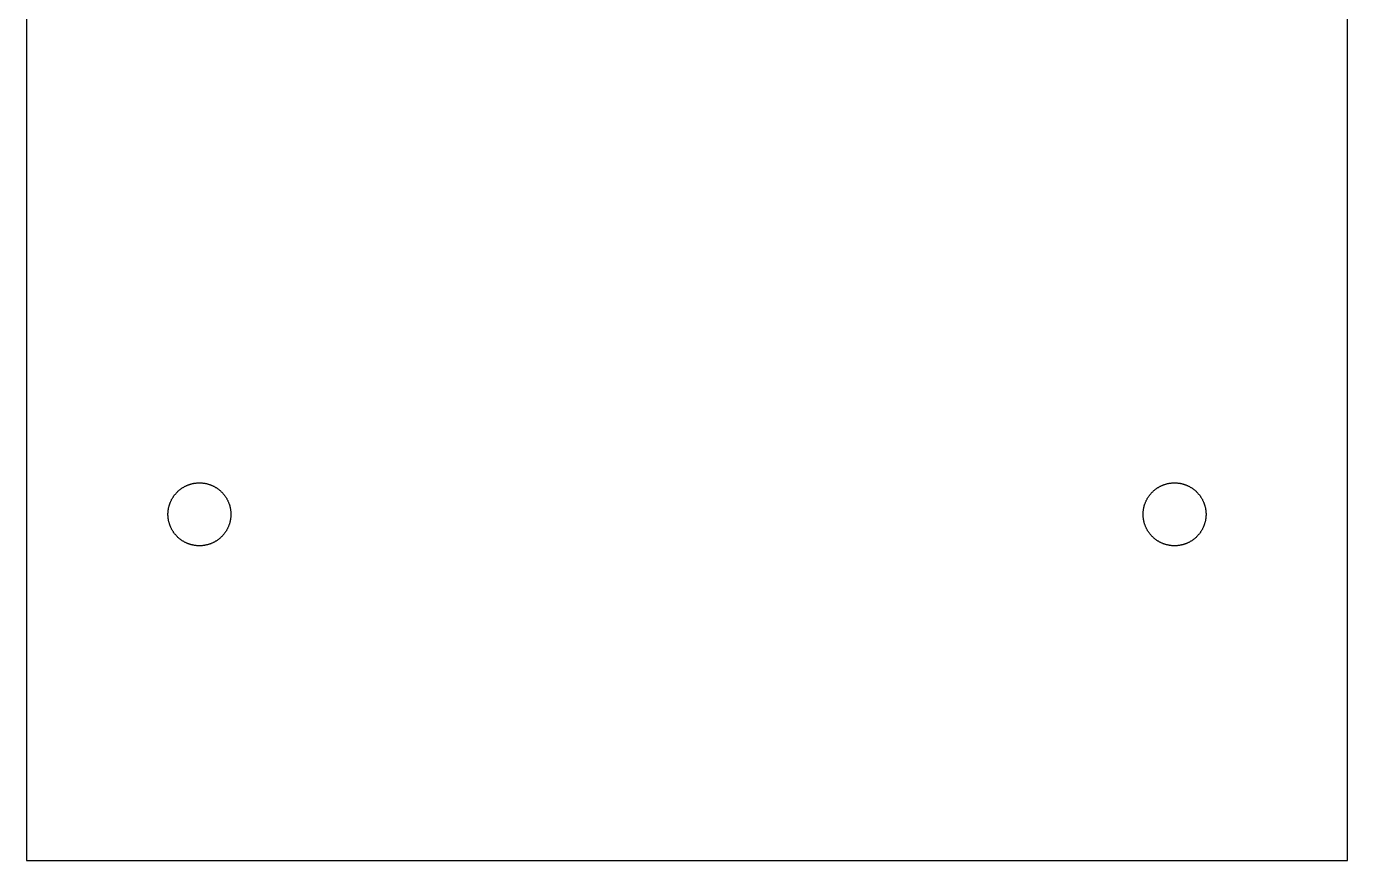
# Model space of a CAD drawing. Header units: metres. Extents: x 0 to 84, y 0 to 106.
# Drawn here: x 0 to 84, y 0 to 53 of the extents above; entities that cross this region are included whole.
import ezdxf

# ---------------------------------------------------------------- set-up
doc = ezdxf.new("R2010")
doc.units = ezdxf.units.M

msp = doc.modelspace()

# ---------------------------------------------------------------- linework, layer by layer
for p, q in [((0, 106), (0, 0)), ((84, 0), (84, 106)), ((9.68788, 23.5094), (9.71442, 23.5321)), ((9.71442, 23.5321), (9.74135, 23.5543)), ((9.74135, 23.5543), (9.76868, 23.576)), ((9.76868, 23.576), (9.79636, 23.5973)), ((9.79636, 23.5973), (9.82442, 23.618)), ((9.82442, 23.618), (9.85284, 23.6383)), ((9.85284, 23.6383), (9.88161, 23.6581)), ((9.88161, 23.6581), (9.91072, 23.6773)), ((9.91072, 23.6773), (9.94016, 23.6961)), ((9.94016, 23.6961), (9.96991, 23.7143)), ((9.96991, 23.7143), (10, 23.732)), ((10, 23.732), (10.0304, 23.7492)), ((10.0304, 23.7492), (10.0611, 23.7659)), ((10.0611, 23.7659), (10.092, 23.782)), ((10.092, 23.782), (10.1232, 23.7976)), ((10.1232, 23.7976), (10.1548, 23.8126)), ((10.1548, 23.8126), (10.1865, 23.8271)), ((10.1865, 23.8271), (10.2185, 23.841)), ((10.2185, 23.841), (10.2508, 23.8544)), ((10.2508, 23.8544), (10.2832, 23.8672)), ((10.2832, 23.8672), (10.3159, 23.8794)), ((10.3159, 23.8794), (10.3489, 23.891)), ((10.3489, 23.891), (10.382, 23.9021)), ((10.382, 23.9021), (10.4153, 23.9126)), ((10.4153, 23.9126), (10.4487, 23.9225)), ((10.4487, 23.9225), (10.4824, 23.9318)), ((10.4824, 23.9318), (10.5161, 23.9406)), ((10.5161, 23.9406), (10.5501, 23.9487)), ((10.5501, 23.9487), (10.5842, 23.9563)), ((10.5842, 23.9563), (10.6184, 23.9632)), ((10.6184, 23.9632), (10.6527, 23.9696)), ((10.6527, 23.9696), (10.6871, 23.9754)), ((10.6871, 23.9754), (10.7216, 23.9805)), ((10.7216, 23.9805), (10.7563, 23.9851)), ((10.7563, 23.9851), (10.7909, 23.989)), ((10.7909, 23.989), (10.8257, 23.9924)), ((10.8257, 23.9924), (10.8605, 23.9951)), ((10.8605, 23.9951), (10.8953, 23.9973)), ((10.8953, 23.9973), (10.9302, 23.9988)), ((10.9302, 23.9988), (10.9651, 23.9997)), ((10.9651, 23.9997), (11, 24)), ((11, 24), (11.0349, 23.9997)), ((11.0349, 23.9997), (11.0698, 23.9988)), ((11.0698, 23.9988), (11.1047, 23.9973)), ((11.1047, 23.9973), (11.1395, 23.9951)), ((11.1395, 23.9951), (11.1743, 23.9924)), ((11.1743, 23.9924), (11.209, 23.989)), ((11.209, 23.989), (11.2437, 23.9851)), ((11.2437, 23.9851), (11.2783, 23.9805)), ((11.2783, 23.9805), (11.3129, 23.9754)), ((11.3129, 23.9754), (11.3473, 23.9696)), ((11.3473, 23.9696), (11.3816, 23.9632)), ((11.3816, 23.9632), (11.4158, 23.9563)), ((11.4158, 23.9563), (11.4499, 23.9487)), ((11.4499, 23.9487), (11.4838, 23.9406)), ((11.4838, 23.9406), (11.5176, 23.9318)), ((11.5176, 23.9318), (11.5513, 23.9225)), ((11.5513, 23.9225), (11.5847, 23.9126)), ((11.5847, 23.9126), (11.618, 23.9021)), ((11.618, 23.9021), (11.6511, 23.891)), ((11.6511, 23.891), (11.684, 23.8794)), ((11.684, 23.8794), (11.7167, 23.8672)), ((11.7167, 23.8672), (11.7492, 23.8544)), ((11.7492, 23.8544), (11.7814, 23.841)), ((11.7814, 23.841), (11.8135, 23.8271)), ((11.8135, 23.8271), (11.8452, 23.8126)), ((11.8452, 23.8126), (11.8767, 23.7976)), ((11.8767, 23.7976), (11.908, 23.782)), ((11.908, 23.782), (11.9389, 23.7659)), ((11.9389, 23.7659), (11.9696, 23.7492)), ((11.9696, 23.7492), (12, 23.732)), ((12, 23.732), (12.0301, 23.7143)), ((12.0301, 23.7143), (12.0598, 23.6961)), ((12.0598, 23.6961), (12.0893, 23.6773)), ((12.0893, 23.6773), (12.1184, 23.6581)), ((12.1184, 23.6581), (12.1471, 23.6383)), ((12.1471, 23.6383), (12.1756, 23.618)), ((12.1756, 23.618), (12.2036, 23.5973)), ((12.2036, 23.5973), (12.2313, 23.576)), ((12.2313, 23.576), (12.2586, 23.5543)), ((12.2586, 23.5543), (12.2856, 23.5321)), ((12.2856, 23.5321), (12.3121, 23.5094)), ((71.6879, 23.5094), (71.7144, 23.5321)), ((71.7144, 23.5321), (71.7413, 23.5543)), ((71.7413, 23.5543), (71.7687, 23.576)), ((71.7687, 23.576), (71.7964, 23.5973)), ((71.7964, 23.5973), (71.8244, 23.618)), ((71.8244, 23.618), (71.8528, 23.6383)), ((71.8528, 23.6383), (71.8816, 23.6581)), ((71.8816, 23.6581), (71.9107, 23.6773)), ((71.9107, 23.6773), (71.9402, 23.6961)), ((71.9402, 23.6961), (71.9699, 23.7143)), ((71.9699, 23.7143), (72, 23.732)), ((72, 23.732), (72.0304, 23.7492)), ((72.0304, 23.7492), (72.0611, 23.7659)), ((72.0611, 23.7659), (72.092, 23.782)), ((72.092, 23.782), (72.1233, 23.7976)), ((72.1233, 23.7976), (72.1548, 23.8126)), ((72.1548, 23.8126), (72.1865, 23.8271)), ((72.1865, 23.8271), (72.2185, 23.841)), ((72.2185, 23.841), (72.2508, 23.8544)), ((72.2508, 23.8544), (72.2833, 23.8672)), ((72.2833, 23.8672), (72.3159, 23.8794)), ((72.3159, 23.8794), (72.3489, 23.891)), ((72.3489, 23.891), (72.382, 23.9021)), ((72.382, 23.9021), (72.4153, 23.9126)), ((72.4153, 23.9126), (72.4487, 23.9225)), ((72.4487, 23.9225), (72.4824, 23.9318)), ((72.4824, 23.9318), (72.5162, 23.9406)), ((72.5162, 23.9406), (72.5501, 23.9487)), ((72.5501, 23.9487), (72.5842, 23.9563)), ((72.5842, 23.9563), (72.6184, 23.9632)), ((72.6184, 23.9632), (72.6527, 23.9696)), ((72.6527, 23.9696), (72.6871, 23.9754)), ((72.6871, 23.9754), (72.7216, 23.9805)), ((72.7216, 23.9805), (72.7563, 23.9851)), ((72.7563, 23.9851), (72.7909, 23.989)), ((72.7909, 23.989), (72.8257, 23.9924)), ((72.8257, 23.9924), (72.8605, 23.9951)), ((72.8605, 23.9951), (72.8953, 23.9973)), ((72.8953, 23.9973), (72.9302, 23.9988)), ((72.9302, 23.9988), (72.9651, 23.9997)), ((72.9651, 23.9997), (73, 24)), ((73, 24), (73.0349, 23.9997)), ((73.0349, 23.9997), (73.0698, 23.9988)), ((73.0698, 23.9988), (73.1047, 23.9973)), ((73.1047, 23.9973), (73.1395, 23.9951)), ((73.1395, 23.9951), (73.1743, 23.9924)), ((73.1743, 23.9924), (73.2091, 23.989)), ((73.2091, 23.989), (73.2437, 23.9851)), ((73.2437, 23.9851), (73.2783, 23.9805)), ((73.2783, 23.9805), (73.3129, 23.9754)), ((73.3129, 23.9754), (73.3473, 23.9696)), ((73.3473, 23.9696), (73.3816, 23.9632)), ((73.3816, 23.9632), (73.4158, 23.9563)), ((73.4158, 23.9563), (73.4499, 23.9487)), ((73.4499, 23.9487), (73.4838, 23.9406)), ((73.4838, 23.9406), (73.5176, 23.9318)), ((73.5176, 23.9318), (73.5513, 23.9225)), ((73.5513, 23.9225), (73.5847, 23.9126)), ((73.5847, 23.9126), (73.618, 23.9021)), ((73.618, 23.9021), (73.6511, 23.891)), ((73.6511, 23.891), (73.684, 23.8794)), ((73.684, 23.8794), (73.7167, 23.8672)), ((73.7167, 23.8672), (73.7492, 23.8544)), ((73.7492, 23.8544), (73.7815, 23.841)), ((73.7815, 23.841), (73.8135, 23.8271)), ((73.8135, 23.8271), (73.8452, 23.8126)), ((73.8452, 23.8126), (73.8767, 23.7976)), ((73.8767, 23.7976), (73.908, 23.782)), ((73.908, 23.782), (73.9389, 23.7659)), ((73.9389, 23.7659), (73.9696, 23.7492)), ((73.9696, 23.7492), (74, 23.732)), ((74, 23.732), (74.0301, 23.7143)), ((74.0301, 23.7143), (74.0598, 23.6961)), ((74.0598, 23.6961), (74.0893, 23.6773)), ((74.0893, 23.6773), (74.1184, 23.6581)), ((74.1184, 23.6581), (74.1472, 23.6383)), ((74.1472, 23.6383), (74.1756, 23.618)), ((74.1756, 23.618), (74.2036, 23.5973)), ((74.2036, 23.5973), (74.2313, 23.576)), ((74.2313, 23.576), (74.2586, 23.5543)), ((74.2586, 23.5543), (74.2856, 23.5321)), ((74.2856, 23.5321), (74.3121, 23.5094)), ((9.10895, 22.6511), (9.12061, 22.684)), ((9.12061, 22.684), (9.13283, 22.7167)), ((9.13283, 22.7167), (9.14563, 22.7492)), ((9.14563, 22.7492), (9.15898, 22.7814)), ((9.15898, 22.7814), (9.1729, 22.8135)), ((9.1729, 22.8135), (9.18738, 22.8452)), ((9.18738, 22.8452), (9.20241, 22.8767)), ((9.20241, 22.8767), (9.21797, 22.908)), ((9.21797, 22.908), (9.2341, 22.9389)), ((9.2341, 22.9389), (9.25075, 22.9696)), ((9.25075, 22.9696), (9.26794, 23)), ((9.26794, 23), (9.28566, 23.0301)), ((9.28566, 23.0301), (9.30389, 23.0598)), ((9.30389, 23.0598), (9.32265, 23.0893)), ((9.32265, 23.0893), (9.34192, 23.1184)), ((9.34192, 23.1184), (9.36169, 23.1471)), ((9.36169, 23.1471), (9.38196, 23.1756)), ((9.38196, 23.1756), (9.40273, 23.2036)), ((9.40273, 23.2036), (9.42397, 23.2313)), ((9.42397, 23.2313), (9.44569, 23.2586)), ((9.44569, 23.2586), (9.46791, 23.2856)), ((9.46791, 23.2856), (9.49057, 23.3121)), ((9.49057, 23.3121), (9.5137, 23.3383)), ((9.5137, 23.3383), (9.53729, 23.364)), ((9.53729, 23.364), (9.56131, 23.3893)), ((9.56131, 23.3893), (9.58578, 23.4142)), ((9.58578, 23.4142), (9.61067, 23.4387)), ((9.61067, 23.4387), (9.636, 23.4627)), ((9.636, 23.4627), (9.66173, 23.4863)), ((9.66173, 23.4863), (9.68788, 23.5094)), ((12.3121, 23.5094), (12.3383, 23.4863)), ((12.3383, 23.4863), (12.364, 23.4627)), ((12.364, 23.4627), (12.3893, 23.4387)), ((12.3893, 23.4387), (12.4142, 23.4142)), ((12.4142, 23.4142), (12.4387, 23.3893)), ((12.4387, 23.3893), (12.4627, 23.364)), ((12.4627, 23.364), (12.4863, 23.3383)), ((12.4863, 23.3383), (12.5094, 23.3121)), ((12.5094, 23.3121), (12.5321, 23.2856)), ((12.5321, 23.2856), (12.5543, 23.2586)), ((12.5543, 23.2586), (12.576, 23.2313)), ((12.576, 23.2313), (12.5973, 23.2036)), ((12.5973, 23.2036), (12.618, 23.1756)), ((12.618, 23.1756), (12.6383, 23.1471)), ((12.6383, 23.1471), (12.6581, 23.1184)), ((12.6581, 23.1184), (12.6773, 23.0893)), ((12.6773, 23.0893), (12.6961, 23.0598)), ((12.6961, 23.0598), (12.7143, 23.0301)), ((12.7143, 23.0301), (12.732, 23)), ((12.732, 23), (12.7492, 22.9696)), ((12.7492, 22.9696), (12.7659, 22.9389)), ((12.7659, 22.9389), (12.782, 22.908)), ((12.782, 22.908), (12.7976, 22.8767)), ((12.7976, 22.8767), (12.8126, 22.8452)), ((12.8126, 22.8452), (12.8271, 22.8135)), ((12.8271, 22.8135), (12.841, 22.7814)), ((12.841, 22.7814), (12.8544, 22.7492)), ((12.8544, 22.7492), (12.8672, 22.7167)), ((12.8672, 22.7167), (12.8794, 22.684)), ((12.8794, 22.684), (12.891, 22.6511)), ((71.109, 22.6511), (71.1206, 22.684)), ((71.1206, 22.684), (71.1328, 22.7167)), ((71.1328, 22.7167), (71.1456, 22.7492)), ((71.1456, 22.7492), (71.159, 22.7814)), ((71.159, 22.7814), (71.1729, 22.8135)), ((71.1729, 22.8135), (71.1874, 22.8452)), ((71.1874, 22.8452), (71.2024, 22.8767)), ((71.2024, 22.8767), (71.218, 22.908)), ((71.218, 22.908), (71.2341, 22.9389)), ((71.2341, 22.9389), (71.2508, 22.9696)), ((71.2508, 22.9696), (71.2679, 23)), ((71.2679, 23), (71.2857, 23.0301)), ((71.2857, 23.0301), (71.3039, 23.0598)), ((71.3039, 23.0598), (71.3227, 23.0893)), ((71.3227, 23.0893), (71.3419, 23.1184)), ((71.3419, 23.1184), (71.3617, 23.1471)), ((71.3617, 23.1471), (71.382, 23.1756)), ((71.382, 23.1756), (71.4027, 23.2036)), ((71.4027, 23.2036), (71.424, 23.2313)), ((71.424, 23.2313), (71.4457, 23.2586)), ((71.4457, 23.2586), (71.4679, 23.2856)), ((71.4679, 23.2856), (71.4906, 23.3121)), ((71.4906, 23.3121), (71.5137, 23.3383)), ((71.5137, 23.3383), (71.5373, 23.364)), ((71.5373, 23.364), (71.5613, 23.3893)), ((71.5613, 23.3893), (71.5858, 23.4142)), ((71.5858, 23.4142), (71.6107, 23.4387)), ((71.6107, 23.4387), (71.636, 23.4627)), ((71.636, 23.4627), (71.6617, 23.4863)), ((71.6617, 23.4863), (71.6879, 23.5094)), ((74.3121, 23.5094), (74.3383, 23.4863)), ((74.3383, 23.4863), (74.364, 23.4627)), ((74.364, 23.4627), (74.3893, 23.4387)), ((74.3893, 23.4387), (74.4142, 23.4142)), ((74.4142, 23.4142), (74.4387, 23.3893)), ((74.4387, 23.3893), (74.4627, 23.364)), ((74.4627, 23.364), (74.4863, 23.3383)), ((74.4863, 23.3383), (74.5094, 23.3121)), ((74.5094, 23.3121), (74.5321, 23.2856)), ((74.5321, 23.2856), (74.5543, 23.2586)), ((74.5543, 23.2586), (74.576, 23.2313)), ((74.576, 23.2313), (74.5973, 23.2036)), ((74.5973, 23.2036), (74.618, 23.1756)), ((74.618, 23.1756), (74.6383, 23.1471)), ((74.6383, 23.1471), (74.6581, 23.1184)), ((74.6581, 23.1184), (74.6773, 23.0893)), ((74.6773, 23.0893), (74.6961, 23.0598)), ((74.6961, 23.0598), (74.7143, 23.0301)), ((74.7143, 23.0301), (74.732, 23)), ((74.732, 23), (74.7492, 22.9696)), ((74.7492, 22.9696), (74.7659, 22.9389)), ((74.7659, 22.9389), (74.782, 22.908)), ((74.782, 22.908), (74.7976, 22.8767)), ((74.7976, 22.8767), (74.8126, 22.8452)), ((74.8126, 22.8452), (74.8271, 22.8135)), ((74.8271, 22.8135), (74.841, 22.7814)), ((74.841, 22.7814), (74.8544, 22.7492)), ((74.8544, 22.7492), (74.8672, 22.7167)), ((74.8672, 22.7167), (74.8794, 22.684)), ((74.8794, 22.684), (74.891, 22.6511)), ((9, 22), (9.00029, 22.0349)), ((9.00029, 21.9651), (9, 22)), ((9.00029, 22.0349), (9.00121, 22.0698)), ((9.00121, 21.9302), (9.00029, 21.9651)), ((9.00121, 22.0698), (9.00273, 22.1047)), ((9.00273, 21.8953), (9.00121, 21.9302)), ((9.00273, 22.1047), (9.00487, 22.1395)), ((9.00487, 21.8605), (9.00273, 21.8953)), ((9.00487, 22.1395), (9.0076, 22.1743)), ((9.0076, 21.8257), (9.00487, 21.8605)), ((9.0076, 22.1743), (9.01096, 22.209)), ((9.01096, 22.209), (9.01489, 22.2437)), ((9.01489, 22.2437), (9.01945, 22.2783)), ((9.01945, 22.2783), (9.02461, 22.3129)), ((9.02461, 22.3129), (9.03038, 22.3473)), ((9.03038, 22.3473), (9.03674, 22.3816)), ((9.03674, 22.3816), (9.0437, 22.4158)), ((9.0437, 22.4158), (9.05125, 22.4499)), ((9.05125, 22.4499), (9.0594, 22.4838)), ((9.0594, 22.4838), (9.06815, 22.5176)), ((9.06815, 22.5176), (9.07747, 22.5513)), ((9.07747, 22.5513), (9.08739, 22.5847)), ((9.08739, 22.5847), (9.09789, 22.618)), ((9.09789, 22.618), (9.10895, 22.6511)), ((12.891, 22.6511), (12.9021, 22.618)), ((12.9021, 22.618), (12.9126, 22.5847)), ((12.9126, 22.5847), (12.9225, 22.5513)), ((12.9225, 22.5513), (12.9318, 22.5176)), ((12.9318, 22.5176), (12.9406, 22.4838)), ((12.9406, 22.4838), (12.9487, 22.4499)), ((12.9487, 22.4499), (12.9563, 22.4158)), ((12.9563, 22.4158), (12.9632, 22.3816)), ((12.9632, 22.3816), (12.9696, 22.3473)), ((12.9696, 22.3473), (12.9754, 22.3129)), ((12.9754, 22.3129), (12.9805, 22.2783)), ((12.9805, 22.2783), (12.9851, 22.2437)), ((12.9851, 22.2437), (12.989, 22.209)), ((12.989, 22.209), (12.9924, 22.1743)), ((12.9924, 22.1743), (12.9951, 22.1395)), ((12.9951, 21.8605), (12.9924, 21.8257)), ((12.9951, 22.1395), (12.9973, 22.1047)), ((12.9973, 21.8953), (12.9951, 21.8605)), ((12.9973, 22.1047), (12.9988, 22.0698)), ((12.9988, 21.9302), (12.9973, 21.8953)), ((12.9988, 22.0698), (12.9997, 22.0349)), ((12.9997, 21.9651), (12.9988, 21.9302)), ((12.9997, 22.0349), (13, 22)), ((13, 22), (12.9997, 21.9651)), ((71, 22), (71.0003, 22.0349)), ((71.0003, 21.9651), (71, 22)), ((71.0003, 22.0349), (71.0012, 22.0698)), ((71.0012, 21.9302), (71.0003, 21.9651)), ((71.0012, 22.0698), (71.0027, 22.1047)), ((71.0027, 21.8953), (71.0012, 21.9302)), ((71.0027, 22.1047), (71.0049, 22.1395)), ((71.0049, 21.8605), (71.0027, 21.8953)), ((71.0049, 22.1395), (71.0076, 22.1743)), ((71.0076, 21.8257), (71.0049, 21.8605)), ((71.0076, 22.1743), (71.011, 22.209)), ((71.011, 22.209), (71.0149, 22.2437)), ((71.0149, 22.2437), (71.0195, 22.2783)), ((71.0195, 22.2783), (71.0246, 22.3129)), ((71.0246, 22.3129), (71.0304, 22.3473)), ((71.0304, 22.3473), (71.0367, 22.3816)), ((71.0367, 22.3816), (71.0437, 22.4158)), ((71.0437, 22.4158), (71.0513, 22.4499)), ((71.0513, 22.4499), (71.0594, 22.4838)), ((71.0594, 22.4838), (71.0681, 22.5176)), ((71.0681, 22.5176), (71.0775, 22.5513)), ((71.0775, 22.5513), (71.0874, 22.5847)), ((71.0874, 22.5847), (71.0979, 22.618)), ((71.0979, 22.618), (71.109, 22.6511)), ((74.891, 22.6511), (74.9021, 22.618)), ((74.9021, 22.618), (74.9126, 22.5847)), ((74.9126, 22.5847), (74.9225, 22.5513)), ((74.9225, 22.5513), (74.9319, 22.5176)), ((74.9319, 22.5176), (74.9406, 22.4838)), ((74.9406, 22.4838), (74.9487, 22.4499)), ((74.9487, 22.4499), (74.9563, 22.4158)), ((74.9563, 22.4158), (74.9633, 22.3816)), ((74.9633, 22.3816), (74.9696, 22.3473)), ((74.9696, 22.3473), (74.9754, 22.3129)), ((74.9754, 22.3129), (74.9805, 22.2783)), ((74.9805, 22.2783), (74.9851, 22.2437)), ((74.9851, 22.2437), (74.989, 22.209)), ((74.989, 22.209), (74.9924, 22.1743)), ((74.9924, 22.1743), (74.9951, 22.1395)), ((74.9951, 21.8605), (74.9924, 21.8257)), ((74.9951, 22.1395), (74.9973, 22.1047)), ((74.9973, 21.8953), (74.9951, 21.8605)), ((74.9973, 22.1047), (74.9988, 22.0698)), ((74.9988, 21.9302), (74.9973, 21.8953)), ((74.9988, 22.0698), (74.9997, 22.0349)), ((74.9997, 21.9651), (74.9988, 21.9302)), ((74.9997, 22.0349), (75, 22)), ((75, 22), (74.9997, 21.9651)), ((9.01096, 21.7909), (9.0076, 21.8257)), ((9.01489, 21.7563), (9.01096, 21.7909)), ((9.01945, 21.7216), (9.01489, 21.7563)), ((9.02461, 21.6871), (9.01945, 21.7216)), ((9.03038, 21.6527), (9.02461, 21.6871)), ((9.03674, 21.6184), (9.03038, 21.6527)), ((9.0437, 21.5842), (9.03674, 21.6184)), ((9.05125, 21.5501), (9.0437, 21.5842)), ((9.0594, 21.5161), (9.05125, 21.5501)), ((9.06815, 21.4824), (9.0594, 21.5161)), ((9.07747, 21.4487), (9.06815, 21.4824)), ((9.08739, 21.4153), (9.07747, 21.4487)), ((9.09789, 21.382), (9.08739, 21.4153)), ((9.10895, 21.3489), (9.09789, 21.382)), ((9.12061, 21.3159), (9.10895, 21.3489)), ((9.13283, 21.2833), (9.12061, 21.3159)), ((9.14563, 21.2508), (9.13283, 21.2833)), ((9.15898, 21.2185), (9.14563, 21.2508)), ((9.1729, 21.1865), (9.15898, 21.2185)), ((9.18738, 21.1548), (9.1729, 21.1865)), ((9.20241, 21.1232), (9.18738, 21.1548)), ((9.21797, 21.092), (9.20241, 21.1232)), ((9.2341, 21.0611), (9.21797, 21.092)), ((9.25075, 21.0304), (9.2341, 21.0611)), ((9.26794, 21), (9.25075, 21.0304)), ((9.28566, 20.9699), (9.26794, 21)), ((12.732, 21), (12.7143, 20.9699)), ((12.7492, 21.0304), (12.732, 21)), ((12.7659, 21.0611), (12.7492, 21.0304)), ((12.782, 21.092), (12.7659, 21.0611)), ((12.7976, 21.1232), (12.782, 21.092)), ((12.8126, 21.1548), (12.7976, 21.1232)), ((12.8271, 21.1865), (12.8126, 21.1548)), ((12.841, 21.2185), (12.8271, 21.1865)), ((12.8544, 21.2508), (12.841, 21.2185)), ((12.8672, 21.2833), (12.8544, 21.2508)), ((12.8794, 21.3159), (12.8672, 21.2833)), ((12.891, 21.3489), (12.8794, 21.3159)), ((12.9021, 21.382), (12.891, 21.3489)), ((12.9126, 21.4153), (12.9021, 21.382)), ((12.9225, 21.4487), (12.9126, 21.4153)), ((12.9318, 21.4824), (12.9225, 21.4487)), ((12.9406, 21.5161), (12.9318, 21.4824)), ((12.9487, 21.5501), (12.9406, 21.5161)), ((12.9563, 21.5842), (12.9487, 21.5501)), ((12.9632, 21.6184), (12.9563, 21.5842)), ((12.9696, 21.6527), (12.9632, 21.6184)), ((12.9754, 21.6871), (12.9696, 21.6527)), ((12.9805, 21.7216), (12.9754, 21.6871)), ((12.9851, 21.7563), (12.9805, 21.7216)), ((12.989, 21.7909), (12.9851, 21.7563)), ((12.9924, 21.8257), (12.989, 21.7909)), ((71.011, 21.7909), (71.0076, 21.8257)), ((71.0149, 21.7563), (71.011, 21.7909)), ((71.0195, 21.7216), (71.0149, 21.7563)), ((71.0246, 21.6871), (71.0195, 21.7216)), ((71.0304, 21.6527), (71.0246, 21.6871)), ((71.0367, 21.6184), (71.0304, 21.6527)), ((71.0437, 21.5842), (71.0367, 21.6184)), ((71.0513, 21.5501), (71.0437, 21.5842)), ((71.0594, 21.5161), (71.0513, 21.5501)), ((71.0681, 21.4824), (71.0594, 21.5161)), ((71.0775, 21.4487), (71.0681, 21.4824)), ((71.0874, 21.4153), (71.0775, 21.4487)), ((71.0979, 21.382), (71.0874, 21.4153)), ((71.109, 21.3489), (71.0979, 21.382)), ((71.1206, 21.3159), (71.109, 21.3489)), ((71.1328, 21.2833), (71.1206, 21.3159)), ((71.1456, 21.2508), (71.1328, 21.2833)), ((71.159, 21.2185), (71.1456, 21.2508)), ((71.1729, 21.1865), (71.159, 21.2185)), ((71.1874, 21.1548), (71.1729, 21.1865)), ((71.2024, 21.1232), (71.1874, 21.1548)), ((71.218, 21.092), (71.2024, 21.1232)), ((71.2341, 21.0611), (71.218, 21.092)), ((71.2508, 21.0304), (71.2341, 21.0611)), ((71.2679, 21), (71.2508, 21.0304)), ((71.2857, 20.9699), (71.2679, 21)), ((74.732, 21), (74.7143, 20.9699)), ((74.7492, 21.0304), (74.732, 21)), ((74.7659, 21.0611), (74.7492, 21.0304)), ((74.782, 21.092), (74.7659, 21.0611)), ((74.7976, 21.1232), (74.782, 21.092)), ((74.8126, 21.1548), (74.7976, 21.1232)), ((74.8271, 21.1865), (74.8126, 21.1548)), ((74.841, 21.2185), (74.8271, 21.1865)), ((74.8544, 21.2508), (74.841, 21.2185)), ((74.8672, 21.2833), (74.8544, 21.2508)), ((74.8794, 21.3159), (74.8672, 21.2833)), ((74.891, 21.3489), (74.8794, 21.3159)), ((74.9021, 21.382), (74.891, 21.3489)), ((74.9126, 21.4153), (74.9021, 21.382)), ((74.9225, 21.4487), (74.9126, 21.4153)), ((74.9319, 21.4824), (74.9225, 21.4487)), ((74.9406, 21.5161), (74.9319, 21.4824)), ((74.9487, 21.5501), (74.9406, 21.5161)), ((74.9563, 21.5842), (74.9487, 21.5501)), ((74.9633, 21.6184), (74.9563, 21.5842)), ((74.9696, 21.6527), (74.9633, 21.6184)), ((74.9754, 21.6871), (74.9696, 21.6527)), ((74.9805, 21.7216), (74.9754, 21.6871)), ((74.9851, 21.7563), (74.9805, 21.7216)), ((74.989, 21.7909), (74.9851, 21.7563)), ((74.9924, 21.8257), (74.989, 21.7909)), ((9.30389, 20.9402), (9.28566, 20.9699)), ((9.32265, 20.9107), (9.30389, 20.9402)), ((9.34192, 20.8816), (9.32265, 20.9107)), ((9.36169, 20.8528), (9.34192, 20.8816)), ((9.38196, 20.8244), (9.36169, 20.8528)), ((9.40273, 20.7964), (9.38196, 20.8244)), ((9.42397, 20.7687), (9.40273, 20.7964)), ((9.44569, 20.7413), (9.42397, 20.7687)), ((9.46791, 20.7144), (9.44569, 20.7413)), ((9.49057, 20.6879), (9.46791, 20.7144)), ((9.5137, 20.6617), (9.49057, 20.6879)), ((9.53729, 20.636), (9.5137, 20.6617)), ((9.56131, 20.6107), (9.53729, 20.636)), ((9.58578, 20.5858), (9.56131, 20.6107)), ((9.61067, 20.5613), (9.58578, 20.5858)), ((9.636, 20.5373), (9.61067, 20.5613)), ((9.66173, 20.5137), (9.636, 20.5373)), ((9.68788, 20.4906), (9.66173, 20.5137)), ((9.71442, 20.4679), (9.68788, 20.4906)), ((9.74135, 20.4457), (9.71442, 20.4679)), ((9.76868, 20.424), (9.74135, 20.4457)), ((9.79636, 20.4027), (9.76868, 20.424)), ((9.82442, 20.382), (9.79636, 20.4027)), ((9.85284, 20.3617), (9.82442, 20.382)), ((9.88161, 20.3419), (9.85284, 20.3617)), ((9.91072, 20.3226), (9.88161, 20.3419)), ((9.94016, 20.3039), (9.91072, 20.3226)), ((9.96991, 20.2857), (9.94016, 20.3039)), ((10, 20.2679), (9.96991, 20.2857)), ((10.0304, 20.2507), (10, 20.2679)), ((10.0611, 20.2341), (10.0304, 20.2507)), ((10.092, 20.218), (10.0611, 20.2341)), ((10.1232, 20.2024), (10.092, 20.218)), ((10.1548, 20.1874), (10.1232, 20.2024)), ((10.1865, 20.1729), (10.1548, 20.1874)), ((10.2185, 20.159), (10.1865, 20.1729)), ((11.8135, 20.1729), (11.7814, 20.159)), ((11.8452, 20.1874), (11.8135, 20.1729)), ((11.8767, 20.2024), (11.8452, 20.1874)), ((11.908, 20.218), (11.8767, 20.2024)), ((11.9389, 20.2341), (11.908, 20.218)), ((11.9696, 20.2507), (11.9389, 20.2341)), ((12, 20.2679), (11.9696, 20.2507)), ((12.0301, 20.2857), (12, 20.2679)), ((12.0598, 20.3039), (12.0301, 20.2857)), ((12.0893, 20.3226), (12.0598, 20.3039)), ((12.1184, 20.3419), (12.0893, 20.3226)), ((12.1471, 20.3617), (12.1184, 20.3419)), ((12.1756, 20.382), (12.1471, 20.3617)), ((12.2036, 20.4027), (12.1756, 20.382)), ((12.2313, 20.424), (12.2036, 20.4027)), ((12.2586, 20.4457), (12.2313, 20.424)), ((12.2856, 20.4679), (12.2586, 20.4457)), ((12.3121, 20.4906), (12.2856, 20.4679)), ((12.3383, 20.5137), (12.3121, 20.4906)), ((12.364, 20.5373), (12.3383, 20.5137)), ((12.3893, 20.5613), (12.364, 20.5373)), ((12.4142, 20.5858), (12.3893, 20.5613)), ((12.4387, 20.6107), (12.4142, 20.5858)), ((12.4627, 20.636), (12.4387, 20.6107)), ((12.4863, 20.6617), (12.4627, 20.636)), ((12.5094, 20.6879), (12.4863, 20.6617)), ((12.5321, 20.7144), (12.5094, 20.6879)), ((12.5543, 20.7413), (12.5321, 20.7144)), ((12.576, 20.7687), (12.5543, 20.7413)), ((12.5973, 20.7964), (12.576, 20.7687)), ((12.618, 20.8244), (12.5973, 20.7964)), ((12.6383, 20.8528), (12.618, 20.8244)), ((12.6581, 20.8816), (12.6383, 20.8528)), ((12.6773, 20.9107), (12.6581, 20.8816)), ((12.6961, 20.9402), (12.6773, 20.9107)), ((12.7143, 20.9699), (12.6961, 20.9402)), ((71.3039, 20.9402), (71.2857, 20.9699)), ((71.3227, 20.9107), (71.3039, 20.9402)), ((71.3419, 20.8816), (71.3227, 20.9107)), ((71.3617, 20.8528), (71.3419, 20.8816)), ((71.382, 20.8244), (71.3617, 20.8528)), ((71.4027, 20.7964), (71.382, 20.8244)), ((71.424, 20.7687), (71.4027, 20.7964)), ((71.4457, 20.7413), (71.424, 20.7687)), ((71.4679, 20.7144), (71.4457, 20.7413)), ((71.4906, 20.6879), (71.4679, 20.7144)), ((71.5137, 20.6617), (71.4906, 20.6879)), ((71.5373, 20.636), (71.5137, 20.6617)), ((71.5613, 20.6107), (71.5373, 20.636)), ((71.5858, 20.5858), (71.5613, 20.6107)), ((71.6107, 20.5613), (71.5858, 20.5858)), ((71.636, 20.5373), (71.6107, 20.5613)), ((71.6617, 20.5137), (71.636, 20.5373)), ((71.6879, 20.4906), (71.6617, 20.5137)), ((71.7144, 20.4679), (71.6879, 20.4906)), ((71.7413, 20.4457), (71.7144, 20.4679)), ((71.7687, 20.424), (71.7413, 20.4457)), ((71.7964, 20.4027), (71.7687, 20.424)), ((71.8244, 20.382), (71.7964, 20.4027)), ((71.8528, 20.3617), (71.8244, 20.382)), ((71.8816, 20.3419), (71.8528, 20.3617)), ((71.9107, 20.3226), (71.8816, 20.3419)), ((71.9402, 20.3039), (71.9107, 20.3226)), ((71.9699, 20.2857), (71.9402, 20.3039)), ((72, 20.2679), (71.9699, 20.2857)), ((72.0304, 20.2507), (72, 20.2679)), ((72.0611, 20.2341), (72.0304, 20.2507)), ((72.092, 20.218), (72.0611, 20.2341)), ((72.1233, 20.2024), (72.092, 20.218)), ((72.1548, 20.1874), (72.1233, 20.2024)), ((72.1865, 20.1729), (72.1548, 20.1874)), ((72.2185, 20.159), (72.1865, 20.1729)), ((73.8135, 20.1729), (73.7815, 20.159)), ((73.8452, 20.1874), (73.8135, 20.1729)), ((73.8767, 20.2024), (73.8452, 20.1874)), ((73.908, 20.218), (73.8767, 20.2024)), ((73.9389, 20.2341), (73.908, 20.218)), ((73.9696, 20.2507), (73.9389, 20.2341)), ((74, 20.2679), (73.9696, 20.2507)), ((74.0301, 20.2857), (74, 20.2679)), ((74.0598, 20.3039), (74.0301, 20.2857)), ((74.0893, 20.3226), (74.0598, 20.3039)), ((74.1184, 20.3419), (74.0893, 20.3226)), ((74.1472, 20.3617), (74.1184, 20.3419)), ((74.1756, 20.382), (74.1472, 20.3617)), ((74.2036, 20.4027), (74.1756, 20.382)), ((74.2313, 20.424), (74.2036, 20.4027)), ((74.2586, 20.4457), (74.2313, 20.424)), ((74.2856, 20.4679), (74.2586, 20.4457)), ((74.3121, 20.4906), (74.2856, 20.4679)), ((74.3383, 20.5137), (74.3121, 20.4906)), ((74.364, 20.5373), (74.3383, 20.5137)), ((74.3893, 20.5613), (74.364, 20.5373)), ((74.4142, 20.5858), (74.3893, 20.5613)), ((74.4387, 20.6107), (74.4142, 20.5858)), ((74.4627, 20.636), (74.4387, 20.6107)), ((74.4863, 20.6617), (74.4627, 20.636)), ((74.5094, 20.6879), (74.4863, 20.6617)), ((74.5321, 20.7144), (74.5094, 20.6879)), ((74.5543, 20.7413), (74.5321, 20.7144)), ((74.576, 20.7687), (74.5543, 20.7413)), ((74.5973, 20.7964), (74.576, 20.7687)), ((74.618, 20.8244), (74.5973, 20.7964)), ((74.6383, 20.8528), (74.618, 20.8244)), ((74.6581, 20.8816), (74.6383, 20.8528)), ((74.6773, 20.9107), (74.6581, 20.8816)), ((74.6961, 20.9402), (74.6773, 20.9107)), ((74.7143, 20.9699), (74.6961, 20.9402)), ((10.2508, 20.1456), (10.2185, 20.159)), ((10.2832, 20.1328), (10.2508, 20.1456)), ((10.3159, 20.1206), (10.2832, 20.1328)), ((10.3489, 20.109), (10.3159, 20.1206)), ((10.382, 20.0979), (10.3489, 20.109)), ((10.4153, 20.0874), (10.382, 20.0979)), ((10.4487, 20.0775), (10.4153, 20.0874)), ((10.4824, 20.0681), (10.4487, 20.0775)), ((10.5161, 20.0594), (10.4824, 20.0681)), ((10.5501, 20.0513), (10.5161, 20.0594)), ((10.5842, 20.0437), (10.5501, 20.0513)), ((10.6184, 20.0367), (10.5842, 20.0437)), ((10.6527, 20.0304), (10.6184, 20.0367)), ((10.6871, 20.0246), (10.6527, 20.0304)), ((10.7216, 20.0195), (10.6871, 20.0246)), ((10.7563, 20.0149), (10.7216, 20.0195)), ((10.7909, 20.011), (10.7563, 20.0149)), ((10.8257, 20.0076), (10.7909, 20.011)), ((10.8605, 20.0049), (10.8257, 20.0076)), ((10.8953, 20.0027), (10.8605, 20.0049)), ((10.9302, 20.0012), (10.8953, 20.0027)), ((10.9651, 20.0003), (10.9302, 20.0012)), ((11, 20), (10.9651, 20.0003)), ((11.0349, 20.0003), (11, 20)), ((11.0698, 20.0012), (11.0349, 20.0003)), ((11.1047, 20.0027), (11.0698, 20.0012)), ((11.1395, 20.0049), (11.1047, 20.0027)), ((11.1743, 20.0076), (11.1395, 20.0049)), ((11.209, 20.011), (11.1743, 20.0076)), ((11.2437, 20.0149), (11.209, 20.011)), ((11.2783, 20.0195), (11.2437, 20.0149)), ((11.3129, 20.0246), (11.2783, 20.0195)), ((11.3473, 20.0304), (11.3129, 20.0246)), ((11.3816, 20.0367), (11.3473, 20.0304)), ((11.4158, 20.0437), (11.3816, 20.0367)), ((11.4499, 20.0513), (11.4158, 20.0437)), ((11.4838, 20.0594), (11.4499, 20.0513)), ((11.5176, 20.0681), (11.4838, 20.0594)), ((11.5513, 20.0775), (11.5176, 20.0681)), ((11.5847, 20.0874), (11.5513, 20.0775)), ((11.618, 20.0979), (11.5847, 20.0874)), ((11.6511, 20.109), (11.618, 20.0979)), ((11.684, 20.1206), (11.6511, 20.109)), ((11.7167, 20.1328), (11.684, 20.1206)), ((11.7492, 20.1456), (11.7167, 20.1328)), ((11.7814, 20.159), (11.7492, 20.1456)), ((72.2508, 20.1456), (72.2185, 20.159)), ((72.2833, 20.1328), (72.2508, 20.1456)), ((72.3159, 20.1206), (72.2833, 20.1328)), ((72.3489, 20.109), (72.3159, 20.1206)), ((72.382, 20.0979), (72.3489, 20.109)), ((72.4153, 20.0874), (72.382, 20.0979)), ((72.4487, 20.0775), (72.4153, 20.0874)), ((72.4824, 20.0681), (72.4487, 20.0775)), ((72.5162, 20.0594), (72.4824, 20.0681)), ((72.5501, 20.0513), (72.5162, 20.0594)), ((72.5842, 20.0437), (72.5501, 20.0513)), ((72.6184, 20.0367), (72.5842, 20.0437)), ((72.6527, 20.0304), (72.6184, 20.0367)), ((72.6871, 20.0246), (72.6527, 20.0304)), ((72.7216, 20.0195), (72.6871, 20.0246)), ((72.7563, 20.0149), (72.7216, 20.0195)), ((72.7909, 20.011), (72.7563, 20.0149)), ((72.8257, 20.0076), (72.7909, 20.011)), ((72.8605, 20.0049), (72.8257, 20.0076)), ((72.8953, 20.0027), (72.8605, 20.0049)), ((72.9302, 20.0012), (72.8953, 20.0027)), ((72.9651, 20.0003), (72.9302, 20.0012)), ((73, 20), (72.9651, 20.0003)), ((73.0349, 20.0003), (73, 20)), ((73.0698, 20.0012), (73.0349, 20.0003)), ((73.1047, 20.0027), (73.0698, 20.0012)), ((73.1395, 20.0049), (73.1047, 20.0027)), ((73.1743, 20.0076), (73.1395, 20.0049)), ((73.2091, 20.011), (73.1743, 20.0076)), ((73.2437, 20.0149), (73.2091, 20.011)), ((73.2783, 20.0195), (73.2437, 20.0149)), ((73.3129, 20.0246), (73.2783, 20.0195)), ((73.3473, 20.0304), (73.3129, 20.0246)), ((73.3816, 20.0367), (73.3473, 20.0304)), ((73.4158, 20.0437), (73.3816, 20.0367)), ((73.4499, 20.0513), (73.4158, 20.0437)), ((73.4838, 20.0594), (73.4499, 20.0513)), ((73.5176, 20.0681), (73.4838, 20.0594)), ((73.5513, 20.0775), (73.5176, 20.0681)), ((73.5847, 20.0874), (73.5513, 20.0775)), ((73.618, 20.0979), (73.5847, 20.0874)), ((73.6511, 20.109), (73.618, 20.0979)), ((73.684, 20.1206), (73.6511, 20.109)), ((73.7167, 20.1328), (73.684, 20.1206)), ((73.7492, 20.1456), (73.7167, 20.1328)), ((73.7815, 20.159), (73.7492, 20.1456)), ((0, 0), (84, 0))]:
    msp.add_line(p, q)

doc.saveas('drawing.dxf')
